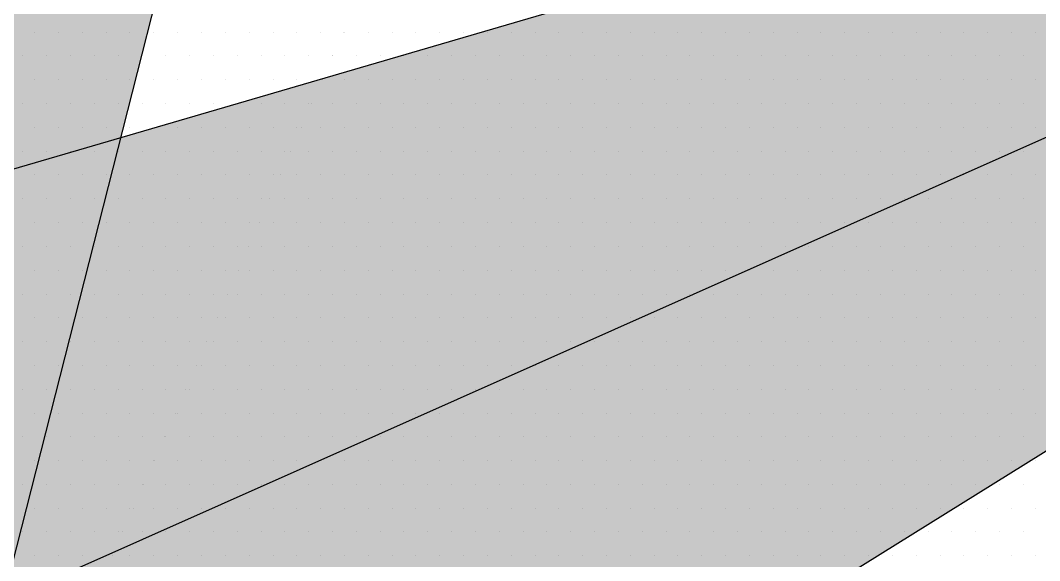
# Paper-space layout 'TOP_A1_00200_01-01-2017_MODELE' of a CAD drawing. Header units: metres. Extents: x 1274 to 2143, y 12 to 312.
# Drawn here: x 1536.26 to 1538.615, y 155.642 to 156.891 of the extents above; entities that cross this region are included whole.
import ezdxf

# ---------------------------------------------------------------- set-up
doc = ezdxf.new("R2010")
doc.units = ezdxf.units.M
doc.header["$LTSCALE"] = 2
doc.set_wipeout_variables(frame=1)
doc.linetypes.add('CACHEX2', pattern=[0.75, 0.5, -0.25])
for name, color, linetype in [('CARTOUCHE', 7, 'Continuous'), ('LOGO', 4, 'Continuous'), ('rosace', 7, 'Continuous')]:
    doc.layers.add(name, color=color, linetype=linetype)

# ---------------------------------------------------------------- blocks, each defined once
blk = doc.blocks.new('A$C715108E3')
at = {"layer": 'LOGO', "color": 131}
for p, q in [((-5.3874, -8.7445), (-5.3874, -8.7445)), ((-5.2959, -8.7445), (-5.2959, -8.7445)), ((-5.2041, -8.7445), (-5.2041, -8.7445)), ((-5.1121, -8.7445), (-5.1121, -8.7445)), ((-5.0208, -8.7445), (-5.0208, -8.7445)), ((-4.929, -8.7445), (-4.929, -8.7445)), ((-4.8369, -8.7445), (-4.8369, -8.7445)), ((-4.7453, -8.7445), (-4.7453, -8.7445)), ((-4.6537, -8.7445), (-4.6537, -8.7445)), ((-4.562, -8.7445), (-4.562, -8.7445)), ((-4.47, -8.7445), (-4.47, -8.7445)), ((-4.3787, -8.7445), (-4.3787, -8.7445)), ((-4.2867, -8.7445), (-4.2867, -8.7445)), ((-4.1992, -8.7443), (-4.1992, -8.7443)), ((-4.1947, -8.7443), (-4.1947, -8.7443)), ((-4.1036, -8.7443), (-4.1036, -8.7443)), ((-4.0116, -8.7443), (-4.0116, -8.7443)), ((-3.9196, -8.7443), (-3.9196, -8.7443)), ((-3.8283, -8.7443), (-3.8283, -8.7443)), ((-3.7363, -8.7443), (-3.7363, -8.7443)), ((-3.6444, -8.7443), (-3.6444, -8.7443)), ((-3.5526, -8.7443), (-3.5526, -8.7443)), ((-3.4611, -8.7443), (-3.4611, -8.7443)), ((-3.3693, -8.7443), (-3.3693, -8.7443)), ((-3.2775, -8.7443), (-3.2775, -8.7443)), ((-3.186, -8.7443), (-3.186, -8.7443)), ((-3.0942, -8.7443), (-3.0942, -8.7443)), ((-3.0024, -8.7443), (-3.0024, -8.7443)), ((-2.9109, -8.7443), (-2.9109, -8.7443)), ((-2.8191, -8.7443), (-2.8191, -8.7443)), ((-2.727, -8.7443), (-2.727, -8.7443)), ((-2.6358, -8.7443), (-2.6358, -8.7443)), ((-2.5439, -8.7443), (-2.5439, -8.7443)), ((-2.4519, -8.7443), (-2.4519, -8.7443)), ((-2.3599, -8.7443), (-2.3599, -8.7443)), ((-2.2686, -8.7443), (-2.2686, -8.7443)), ((-2.1766, -8.7443), (-2.1766, -8.7443)), ((-2.085, -8.7443), (-2.085, -8.7443)), ((-1.9933, -8.7443), (-1.9933, -8.7443)), ((-1.9015, -8.7443), (-1.9015, -8.7443)), ((-1.8097, -8.7443), (-1.8097, -8.7443)), ((-1.7182, -8.7443), (-1.7182, -8.7443)), ((-1.6264, -8.7443), (-1.6264, -8.7443)), ((-1.5345, -8.7443), (-1.5345, -8.7443)), ((-5.4335, -8.8356), (-5.4335, -8.8356)), ((-5.3417, -8.8356), (-5.3417, -8.8356)), ((-5.2498, -8.8356), (-5.2498, -8.8356)), ((-5.1584, -8.8356), (-5.1584, -8.8356)), ((-5.0665, -8.8356), (-5.0665, -8.8356)), ((-4.9745, -8.8356), (-4.9745, -8.8356)), ((-4.8829, -8.8356), (-4.8829, -8.8356)), ((-4.7912, -8.8356), (-4.7912, -8.8356)), ((-4.6992, -8.8356), (-4.6992, -8.8356)), ((-4.6076, -8.8356), (-4.6076, -8.8356)), ((-4.5159, -8.8356), (-4.5159, -8.8356)), ((-4.4243, -8.8356), (-4.4243, -8.8356)), ((-4.3322, -8.8356), (-4.3322, -8.8356)), ((-4.2412, -8.8356), (-4.2412, -8.8356)), ((-4.24, -8.8356), (-4.24, -8.8356)), ((-4.1491, -8.8356), (-4.1491, -8.8356)), ((-4.0571, -8.8356), (-4.0571, -8.8356)), ((-3.9659, -8.8356), (-3.9659, -8.8356)), ((-3.8738, -8.8356), (-3.8738, -8.8356)), ((-3.782, -8.8356), (-3.782, -8.8356)), ((-3.6905, -8.8356), (-3.6905, -8.8356)), ((-3.5987, -8.8356), (-3.5987, -8.8356)), ((-3.5069, -8.8356), (-3.5069, -8.8356)), ((-3.415, -8.8356), (-3.415, -8.8356)), ((-3.3236, -8.8356), (-3.3236, -8.8356)), ((-3.2318, -8.8356), (-3.2318, -8.8356)), ((-3.1399, -8.8356), (-3.1399, -8.8356)), ((-3.0485, -8.8356), (-3.0485, -8.8356)), ((-2.9566, -8.8356), (-2.9566, -8.8356)), ((-2.8648, -8.8356), (-2.8648, -8.8356)), ((-2.7733, -8.8356), (-2.7733, -8.8356)), ((-2.6815, -8.8356), (-2.6815, -8.8356)), ((-2.5895, -8.8356), (-2.5895, -8.8356)), ((-2.4975, -8.8356), (-2.4975, -8.8356)), ((-2.4062, -8.8356), (-2.4062, -8.8356)), ((-2.3142, -8.8356), (-2.3142, -8.8356)), ((-2.2223, -8.8356), (-2.2223, -8.8356)), ((-2.1309, -8.8356), (-2.1309, -8.8356)), ((-2.0391, -8.8356), (-2.0391, -8.8356)), ((-1.9472, -8.8356), (-1.9472, -8.8356)), ((-1.8558, -8.8356), (-1.8558, -8.8356)), ((-1.7639, -8.8356), (-1.7639, -8.8356)), ((-1.6721, -8.8356), (-1.6721, -8.8356)), ((-1.5806, -8.8356), (-1.5806, -8.8356)), ((-5.3874, -8.9282), (-5.3874, -8.9282)), ((-5.2959, -8.9282), (-5.2959, -8.9282)), ((-5.2041, -8.9282), (-5.2041, -8.9282)), ((-5.1121, -8.9282), (-5.1121, -8.9282)), ((-5.0208, -8.9282), (-5.0208, -8.9282)), ((-4.929, -8.9282), (-4.929, -8.9282)), ((-4.8369, -8.9282), (-4.8369, -8.9282)), ((-4.7453, -8.9282), (-4.7453, -8.9282)), ((-4.6537, -8.9282), (-4.6537, -8.9282)), ((-4.562, -8.9282), (-4.562, -8.9282)), ((-4.47, -8.9282), (-4.47, -8.9282)), ((-4.3787, -8.9282), (-4.3787, -8.9282)), ((-4.2867, -8.9282), (-4.2867, -8.9282)), ((-4.2801, -8.928), (-4.2801, -8.928)), ((-4.1947, -8.928), (-4.1947, -8.928)), ((-4.1036, -8.928), (-4.1036, -8.928)), ((-4.0116, -8.928), (-4.0116, -8.928)), ((-3.9196, -8.928), (-3.9196, -8.928)), ((-3.8283, -8.928), (-3.8283, -8.928)), ((-3.7363, -8.928), (-3.7363, -8.928)), ((-3.6444, -8.928), (-3.6444, -8.928)), ((-3.5526, -8.928), (-3.5526, -8.928)), ((-3.4611, -8.928), (-3.4611, -8.928)), ((-3.3693, -8.928), (-3.3693, -8.928)), ((-3.2775, -8.928), (-3.2775, -8.928)), ((-3.186, -8.928), (-3.186, -8.928)), ((-3.0942, -8.928), (-3.0942, -8.928)), ((-3.0024, -8.928), (-3.0024, -8.928)), ((-2.9109, -8.928), (-2.9109, -8.928)), ((-2.8191, -8.928), (-2.8191, -8.928)), ((-2.727, -8.928), (-2.727, -8.928)), ((-2.6358, -8.928), (-2.6358, -8.928)), ((-2.5439, -8.928), (-2.5439, -8.928)), ((-2.4519, -8.928), (-2.4519, -8.928)), ((-2.3599, -8.928), (-2.3599, -8.928)), ((-2.2686, -8.928), (-2.2686, -8.928)), ((-2.1766, -8.928), (-2.1766, -8.928)), ((-2.085, -8.928), (-2.085, -8.928)), ((-1.9933, -8.928), (-1.9933, -8.928)), ((-1.9015, -8.928), (-1.9015, -8.928)), ((-1.8097, -8.928), (-1.8097, -8.928)), ((-1.7182, -8.928), (-1.7182, -8.928)), ((-1.6264, -8.928), (-1.6264, -8.928)), ((-1.5345, -8.928), (-1.5345, -8.928)), ((-5.4335, -9.0196), (-5.4335, -9.0196)), ((-5.3417, -9.0196), (-5.3417, -9.0196)), ((-5.2498, -9.0196), (-5.2498, -9.0196)), ((-5.1584, -9.0196), (-5.1584, -9.0196)), ((-5.0665, -9.0196), (-5.0665, -9.0196)), ((-4.9745, -9.0196), (-4.9745, -9.0196)), ((-4.8829, -9.0196), (-4.8829, -9.0196)), ((-4.7912, -9.0196), (-4.7912, -9.0196)), ((-4.6992, -9.0196), (-4.6992, -9.0196)), ((-4.6076, -9.0196), (-4.6076, -9.0196)), ((-4.5159, -9.0196), (-4.5159, -9.0196)), ((-4.4243, -9.0196), (-4.4243, -9.0196)), ((-4.3322, -9.0196), (-4.3322, -9.0196)), ((-4.3202, -9.0196), (-4.3202, -9.0196)), ((-4.2412, -9.0196), (-4.2412, -9.0196)), ((-4.1491, -9.0196), (-4.1491, -9.0196)), ((-4.0571, -9.0196), (-4.0571, -9.0196)), ((-3.9659, -9.0196), (-3.9659, -9.0196)), ((-3.8738, -9.0196), (-3.8738, -9.0196)), ((-3.782, -9.0196), (-3.782, -9.0196)), ((-3.6905, -9.0196), (-3.6905, -9.0196)), ((-3.5987, -9.0196), (-3.5987, -9.0196)), ((-3.5069, -9.0196), (-3.5069, -9.0196)), ((-3.415, -9.0196), (-3.415, -9.0196)), ((-3.3236, -9.0196), (-3.3236, -9.0196)), ((-3.2318, -9.0196), (-3.2318, -9.0196)), ((-3.1399, -9.0196), (-3.1399, -9.0196)), ((-3.0485, -9.0196), (-3.0485, -9.0196)), ((-2.9566, -9.0196), (-2.9566, -9.0196)), ((-2.8648, -9.0196), (-2.8648, -9.0196)), ((-2.7733, -9.0196), (-2.7733, -9.0196)), ((-2.6815, -9.0196), (-2.6815, -9.0196)), ((-2.5895, -9.0196), (-2.5895, -9.0196)), ((-2.4975, -9.0196), (-2.4975, -9.0196)), ((-2.4062, -9.0196), (-2.4062, -9.0196)), ((-2.3142, -9.0196), (-2.3142, -9.0196)), ((-2.2223, -9.0196), (-2.2223, -9.0196)), ((-2.1309, -9.0196), (-2.1309, -9.0196)), ((-2.0391, -9.0196), (-2.0391, -9.0196)), ((-1.9472, -9.0196), (-1.9472, -9.0196)), ((-1.8558, -9.0196), (-1.8558, -9.0196)), ((-1.7639, -9.0196), (-1.7639, -9.0196)), ((-1.6721, -9.0196), (-1.6721, -9.0196)), ((-1.5806, -9.0196), (-1.5806, -9.0196)), ((-5.3874, -9.1109), (-5.3874, -9.1109)), ((-5.2959, -9.1109), (-5.2959, -9.1109)), ((-5.2041, -9.1109), (-5.2041, -9.1109)), ((-5.1121, -9.1109), (-5.1121, -9.1109)), ((-5.0208, -9.1109), (-5.0208, -9.1109)), ((-4.929, -9.1109), (-4.929, -9.1109)), ((-4.8369, -9.1109), (-4.8369, -9.1109)), ((-4.7453, -9.1109), (-4.7453, -9.1109)), ((-4.6537, -9.1109), (-4.6537, -9.1109)), ((-4.562, -9.1109), (-4.562, -9.1109)), ((-4.47, -9.1109), (-4.47, -9.1109)), ((-4.3787, -9.1109), (-4.3787, -9.1109)), ((-4.3611, -9.1109), (-4.3611, -9.1109)), ((-4.2867, -9.1109), (-4.2867, -9.1109)), ((-4.1947, -9.1109), (-4.1947, -9.1109)), ((-4.1036, -9.1109), (-4.1036, -9.1109)), ((-4.0116, -9.1109), (-4.0116, -9.1109)), ((-3.9196, -9.1109), (-3.9196, -9.1109)), ((-3.8283, -9.1109), (-3.8283, -9.1109)), ((-3.7363, -9.1109), (-3.7363, -9.1109)), ((-3.6444, -9.1109), (-3.6444, -9.1109)), ((-3.5526, -9.1109), (-3.5526, -9.1109)), ((-3.4611, -9.1109), (-3.4611, -9.1109)), ((-3.3693, -9.1109), (-3.3693, -9.1109)), ((-3.2775, -9.1109), (-3.2775, -9.1109)), ((-3.186, -9.1109), (-3.186, -9.1109)), ((-3.0942, -9.1109), (-3.0942, -9.1109)), ((-3.0024, -9.1109), (-3.0024, -9.1109)), ((-2.9109, -9.1109), (-2.9109, -9.1109)), ((-2.8191, -9.1109), (-2.8191, -9.1109)), ((-2.727, -9.1109), (-2.727, -9.1109)), ((-2.6358, -9.1109), (-2.6358, -9.1109)), ((-2.5439, -9.1109), (-2.5439, -9.1109)), ((-2.4519, -9.1109), (-2.4519, -9.1109)), ((-2.3599, -9.1109), (-2.3599, -9.1109)), ((-2.2686, -9.1109), (-2.2686, -9.1109)), ((-2.1766, -9.1109), (-2.1766, -9.1109)), ((-2.085, -9.1109), (-2.085, -9.1109)), ((-1.9933, -9.1109), (-1.9933, -9.1109)), ((-1.9015, -9.1109), (-1.9015, -9.1109)), ((-1.8097, -9.1109), (-1.8097, -9.1109)), ((-1.7182, -9.1109), (-1.7182, -9.1109)), ((-1.6264, -9.1109), (-1.6264, -9.1109)), ((-1.5345, -9.1109), (-1.5345, -9.1109)), ((-5.4335, -9.2033), (-5.4335, -9.2033)), ((-5.3417, -9.2033), (-5.3417, -9.2033)), ((-5.2498, -9.2033), (-5.2498, -9.2033)), ((-5.1584, -9.2033), (-5.1584, -9.2033)), ((-5.0665, -9.2033), (-5.0665, -9.2033)), ((-4.9745, -9.2033), (-4.9745, -9.2033)), ((-4.8829, -9.2033), (-4.8829, -9.2033)), ((-4.7912, -9.2033), (-4.7912, -9.2033)), ((-4.6992, -9.2033), (-4.6992, -9.2033)), ((-4.6076, -9.2033), (-4.6076, -9.2033)), ((-4.5159, -9.2033), (-4.5159, -9.2033)), ((-4.4243, -9.2033), (-4.4243, -9.2033)), ((-4.4016, -9.2033), (-4.4016, -9.2033)), ((-4.3324, -9.2033), (-4.3324, -9.2033)), ((-4.2412, -9.2033), (-4.2412, -9.2033)), ((-4.1491, -9.2033), (-4.1491, -9.2033)), ((-4.0571, -9.2033), (-4.0571, -9.2033)), ((-3.9659, -9.2033), (-3.9659, -9.2033)), ((-3.8738, -9.2033), (-3.8738, -9.2033)), ((-3.782, -9.2033), (-3.782, -9.2033)), ((-3.6905, -9.2033), (-3.6905, -9.2033)), ((-3.5987, -9.2033), (-3.5987, -9.2033)), ((-3.5069, -9.2033), (-3.5069, -9.2033)), ((-3.415, -9.2033), (-3.415, -9.2033)), ((-3.3236, -9.2033), (-3.3236, -9.2033)), ((-3.2318, -9.2033), (-3.2318, -9.2033)), ((-3.1399, -9.2033), (-3.1399, -9.2033)), ((-3.0485, -9.2033), (-3.0485, -9.2033)), ((-2.9566, -9.2033), (-2.9566, -9.2033)), ((-2.8648, -9.2033), (-2.8648, -9.2033)), ((-2.7733, -9.2033), (-2.7733, -9.2033)), ((-2.6815, -9.2033), (-2.6815, -9.2033)), ((-2.5895, -9.2033), (-2.5895, -9.2033)), ((-2.4975, -9.2033), (-2.4975, -9.2033)), ((-2.4062, -9.2033), (-2.4062, -9.2033)), ((-2.3142, -9.2033), (-2.3142, -9.2033)), ((-2.2223, -9.2033), (-2.2223, -9.2033)), ((-2.1309, -9.2033), (-2.1309, -9.2033)), ((-2.0391, -9.2033), (-2.0391, -9.2033)), ((-1.9472, -9.2033), (-1.9472, -9.2033)), ((-1.8558, -9.2033), (-1.8558, -9.2033)), ((-1.7639, -9.2033), (-1.7639, -9.2033)), ((-1.6721, -9.2033), (-1.6721, -9.2033)), ((-1.5806, -9.2033), (-1.5806, -9.2033)), ((-5.3874, -9.2946), (-5.3874, -9.2946)), ((-5.2959, -9.2946), (-5.2959, -9.2946)), ((-5.2041, -9.2946), (-5.2041, -9.2946)), ((-5.1121, -9.2946), (-5.1121, -9.2946)), ((-5.0208, -9.2946), (-5.0208, -9.2946)), ((-4.929, -9.2946), (-4.929, -9.2946)), ((-4.8369, -9.2946), (-4.8369, -9.2946)), ((-4.7453, -9.2946), (-4.7453, -9.2946)), ((-4.6537, -9.2946), (-4.6537, -9.2946)), ((-4.562, -9.2946), (-4.562, -9.2946)), ((-4.47, -9.2946), (-4.47, -9.2946)), ((-4.4417, -9.2946), (-4.4417, -9.2946)), ((-4.3783, -9.2946), (-4.3783, -9.2946)), ((-4.2867, -9.2946), (-4.2867, -9.2946)), ((-4.1947, -9.2946), (-4.1947, -9.2946)), ((-4.1036, -9.2946), (-4.1036, -9.2946)), ((-4.0116, -9.2946), (-4.0116, -9.2946)), ((-3.9196, -9.2946), (-3.9196, -9.2946)), ((-3.8283, -9.2946), (-3.8283, -9.2946)), ((-3.7363, -9.2946), (-3.7363, -9.2946)), ((-3.6444, -9.2946), (-3.6444, -9.2946)), ((-3.5526, -9.2946), (-3.5526, -9.2946)), ((-3.4611, -9.2946), (-3.4611, -9.2946)), ((-3.3693, -9.2946), (-3.3693, -9.2946)), ((-3.2775, -9.2946), (-3.2775, -9.2946)), ((-3.186, -9.2946), (-3.186, -9.2946)), ((-3.0942, -9.2946), (-3.0942, -9.2946)), ((-3.0024, -9.2946), (-3.0024, -9.2946)), ((-2.9109, -9.2946), (-2.9109, -9.2946)), ((-2.8191, -9.2946), (-2.8191, -9.2946)), ((-2.727, -9.2946), (-2.727, -9.2946)), ((-2.6358, -9.2946), (-2.6358, -9.2946)), ((-2.5439, -9.2946), (-2.5439, -9.2946)), ((-2.4519, -9.2946), (-2.4519, -9.2946)), ((-2.3599, -9.2946), (-2.3599, -9.2946)), ((-2.2686, -9.2946), (-2.2686, -9.2946)), ((-2.1766, -9.2946), (-2.1766, -9.2946)), ((-2.085, -9.2946), (-2.085, -9.2946)), ((-1.9933, -9.2946), (-1.9933, -9.2946)), ((-1.9015, -9.2946), (-1.9015, -9.2946)), ((-1.8097, -9.2946), (-1.8097, -9.2946)), ((-1.7182, -9.2946), (-1.7182, -9.2946)), ((-1.6264, -9.2946), (-1.6264, -9.2946)), ((-1.5345, -9.2946), (-1.5345, -9.2946)), ((-5.4335, -9.387), (-5.4335, -9.387)), ((-5.3417, -9.387), (-5.3417, -9.387)), ((-5.2498, -9.387), (-5.2498, -9.387)), ((-5.1584, -9.387), (-5.1584, -9.387)), ((-5.0665, -9.387), (-5.0665, -9.387)), ((-4.9745, -9.387), (-4.9745, -9.387)), ((-4.8829, -9.387), (-4.8829, -9.387)), ((-4.7912, -9.387), (-4.7912, -9.387)), ((-4.6992, -9.387), (-4.6992, -9.387)), ((-4.6076, -9.387), (-4.6076, -9.387)), ((-4.5159, -9.387), (-4.5159, -9.387)), ((-4.4825, -9.387), (-4.4825, -9.387)), ((-4.4245, -9.387), (-4.4245, -9.387)), ((-4.3324, -9.387), (-4.3324, -9.387)), ((-4.2412, -9.387), (-4.2412, -9.387)), ((-4.1491, -9.387), (-4.1491, -9.387)), ((-4.0571, -9.387), (-4.0571, -9.387)), ((-3.9659, -9.387), (-3.9659, -9.387)), ((-3.8738, -9.387), (-3.8738, -9.387)), ((-3.782, -9.387), (-3.782, -9.387)), ((-3.6905, -9.387), (-3.6905, -9.387)), ((-3.5987, -9.387), (-3.5987, -9.387)), ((-3.5069, -9.387), (-3.5069, -9.387)), ((-3.415, -9.387), (-3.415, -9.387)), ((-3.3236, -9.387), (-3.3236, -9.387)), ((-3.2318, -9.387), (-3.2318, -9.387)), ((-3.1399, -9.387), (-3.1399, -9.387)), ((-3.0485, -9.387), (-3.0485, -9.387)), ((-2.9566, -9.387), (-2.9566, -9.387)), ((-2.8648, -9.387), (-2.8648, -9.387)), ((-2.7733, -9.387), (-2.7733, -9.387)), ((-2.6815, -9.387), (-2.6815, -9.387)), ((-2.5895, -9.387), (-2.5895, -9.387)), ((-2.4975, -9.387), (-2.4975, -9.387)), ((-2.4062, -9.387), (-2.4062, -9.387)), ((-2.3142, -9.387), (-2.3142, -9.387)), ((-2.2223, -9.387), (-2.2223, -9.387)), ((-2.1309, -9.387), (-2.1309, -9.387)), ((-2.0391, -9.387), (-2.0391, -9.387)), ((-1.9472, -9.387), (-1.9472, -9.387)), ((-1.8558, -9.387), (-1.8558, -9.387)), ((-1.7639, -9.387), (-1.7639, -9.387)), ((-1.6721, -9.387), (-1.6721, -9.387)), ((-1.5806, -9.387), (-1.5806, -9.387)), ((-5.3874, -9.4786), (-5.3874, -9.4786)), ((-5.2959, -9.4786), (-5.2959, -9.4786)), ((-5.2041, -9.4786), (-5.2041, -9.4786)), ((-5.1121, -9.4786), (-5.1121, -9.4786)), ((-5.0208, -9.4786), (-5.0208, -9.4786)), ((-4.929, -9.4786), (-4.929, -9.4786)), ((-4.8369, -9.4786), (-4.8369, -9.4786)), ((-4.7453, -9.4786), (-4.7453, -9.4786)), ((-4.6537, -9.4786), (-4.6537, -9.4786)), ((-4.562, -9.4786), (-4.562, -9.4786)), ((-4.5227, -9.4786), (-4.5227, -9.4786)), ((-4.47, -9.4786), (-4.47, -9.4786)), ((-4.3783, -9.4786), (-4.3783, -9.4786)), ((-4.2867, -9.4786), (-4.2867, -9.4786)), ((-4.1947, -9.4786), (-4.1947, -9.4786)), ((-4.1036, -9.4786), (-4.1036, -9.4786)), ((-4.0116, -9.4786), (-4.0116, -9.4786)), ((-3.9196, -9.4786), (-3.9196, -9.4786)), ((-3.8283, -9.4786), (-3.8283, -9.4786)), ((-3.7363, -9.4786), (-3.7363, -9.4786)), ((-3.6444, -9.4786), (-3.6444, -9.4786)), ((-3.5526, -9.4786), (-3.5526, -9.4786)), ((-3.4611, -9.4786), (-3.4611, -9.4786)), ((-3.3693, -9.4786), (-3.3693, -9.4786)), ((-3.2775, -9.4786), (-3.2775, -9.4786)), ((-3.186, -9.4786), (-3.186, -9.4786)), ((-3.0942, -9.4786), (-3.0942, -9.4786)), ((-3.0024, -9.4786), (-3.0024, -9.4786)), ((-2.9109, -9.4786), (-2.9109, -9.4786)), ((-2.8191, -9.4786), (-2.8191, -9.4786)), ((-2.727, -9.4786), (-2.727, -9.4786)), ((-2.6358, -9.4786), (-2.6358, -9.4786)), ((-2.5439, -9.4786), (-2.5439, -9.4786)), ((-2.4519, -9.4786), (-2.4519, -9.4786)), ((-2.3599, -9.4786), (-2.3599, -9.4786)), ((-2.2686, -9.4786), (-2.2686, -9.4786)), ((-2.1766, -9.4786), (-2.1766, -9.4786)), ((-2.085, -9.4786), (-2.085, -9.4786)), ((-1.9933, -9.4786), (-1.9933, -9.4786)), ((-1.9015, -9.4786), (-1.9015, -9.4786)), ((-1.8097, -9.4786), (-1.8097, -9.4786)), ((-1.7182, -9.4786), (-1.7182, -9.4786)), ((-1.6264, -9.4786), (-1.6264, -9.4786)), ((-1.5345, -9.4786), (-1.5345, -9.4786)), ((-5.4335, -9.5697), (-5.4335, -9.5697)), ((-5.3417, -9.5697), (-5.3417, -9.5697)), ((-5.2498, -9.5697), (-5.2498, -9.5697)), ((-5.1584, -9.5697), (-5.1584, -9.5697)), ((-5.0665, -9.5697), (-5.0665, -9.5697)), ((-4.9745, -9.5697), (-4.9745, -9.5697)), ((-4.8829, -9.5697), (-4.8829, -9.5697)), ((-4.7912, -9.5697), (-4.7912, -9.5697)), ((-4.6992, -9.5697), (-4.6992, -9.5697)), ((-4.6076, -9.5697), (-4.6076, -9.5697)), ((-4.5629, -9.5699), (-4.5629, -9.5699)), ((-4.5161, -9.5699), (-4.5161, -9.5699)), ((-4.4245, -9.5699), (-4.4245, -9.5699)), ((-4.3324, -9.5699), (-4.3324, -9.5699)), ((-4.2412, -9.5699), (-4.2412, -9.5699)), ((-4.1491, -9.5699), (-4.1491, -9.5699)), ((-4.0571, -9.5699), (-4.0571, -9.5699)), ((-3.9659, -9.5699), (-3.9659, -9.5699)), ((-3.8738, -9.5699), (-3.8738, -9.5699)), ((-3.782, -9.5699), (-3.782, -9.5699)), ((-3.6905, -9.5699), (-3.6905, -9.5699)), ((-3.5987, -9.5699), (-3.5987, -9.5699)), ((-3.5069, -9.5699), (-3.5069, -9.5699)), ((-3.415, -9.5699), (-3.415, -9.5699)), ((-3.3236, -9.5699), (-3.3236, -9.5699)), ((-3.2318, -9.5699), (-3.2318, -9.5699)), ((-3.1399, -9.5699), (-3.1399, -9.5699)), ((-3.0485, -9.5699), (-3.0485, -9.5699)), ((-2.9566, -9.5699), (-2.9566, -9.5699)), ((-2.8648, -9.5699), (-2.8648, -9.5699)), ((-2.7733, -9.5699), (-2.7733, -9.5699)), ((-2.6815, -9.5699), (-2.6815, -9.5699)), ((-2.5895, -9.5699), (-2.5895, -9.5699)), ((-2.4975, -9.5699), (-2.4975, -9.5699)), ((-2.4062, -9.5699), (-2.4062, -9.5699)), ((-2.3142, -9.5699), (-2.3142, -9.5699)), ((-2.2223, -9.5699), (-2.2223, -9.5699)), ((-2.1309, -9.5699), (-2.1309, -9.5699)), ((-2.0391, -9.5699), (-2.0391, -9.5699)), ((-1.9472, -9.5699), (-1.9472, -9.5699)), ((-1.8558, -9.5699), (-1.8558, -9.5699)), ((-1.7639, -9.5699), (-1.7639, -9.5699)), ((-1.6721, -9.5699), (-1.6721, -9.5699)), ((-1.5806, -9.5699), (-1.5806, -9.5699)), ((-5.3874, -9.6623), (-5.3874, -9.6623)), ((-5.2959, -9.6623), (-5.2959, -9.6623)), ((-5.2041, -9.6623), (-5.2041, -9.6623)), ((-5.1121, -9.6623), (-5.1121, -9.6623)), ((-5.0208, -9.6623), (-5.0208, -9.6623)), ((-4.929, -9.6623), (-4.929, -9.6623)), ((-4.8369, -9.6623), (-4.8369, -9.6623)), ((-4.7453, -9.6623), (-4.7453, -9.6623)), ((-4.6537, -9.6623), (-4.6537, -9.6623)), ((-4.6038, -9.6623), (-4.6038, -9.6623)), ((-4.562, -9.6623), (-4.562, -9.6623)), ((-4.47, -9.6623), (-4.47, -9.6623)), ((-4.3783, -9.6623), (-4.3783, -9.6623)), ((-4.2867, -9.6623), (-4.2867, -9.6623)), ((-4.1947, -9.6623), (-4.1947, -9.6623)), ((-4.1036, -9.6623), (-4.1036, -9.6623)), ((-4.0116, -9.6623), (-4.0116, -9.6623)), ((-3.9196, -9.6623), (-3.9196, -9.6623)), ((-3.8283, -9.6623), (-3.8283, -9.6623)), ((-3.7363, -9.6623), (-3.7363, -9.6623)), ((-3.6444, -9.6623), (-3.6444, -9.6623)), ((-3.5526, -9.6623), (-3.5526, -9.6623)), ((-3.4611, -9.6623), (-3.4611, -9.6623)), ((-3.3693, -9.6623), (-3.3693, -9.6623)), ((-3.2775, -9.6623), (-3.2775, -9.6623)), ((-3.186, -9.6623), (-3.186, -9.6623)), ((-3.0942, -9.6623), (-3.0942, -9.6623)), ((-3.0024, -9.6623), (-3.0024, -9.6623)), ((-2.9109, -9.6623), (-2.9109, -9.6623)), ((-2.8191, -9.6623), (-2.8191, -9.6623)), ((-2.727, -9.6623), (-2.727, -9.6623)), ((-2.6358, -9.6623), (-2.6358, -9.6623)), ((-2.5439, -9.6623), (-2.5439, -9.6623)), ((-2.4519, -9.6623), (-2.4519, -9.6623)), ((-2.3599, -9.6623), (-2.3599, -9.6623)), ((-2.2686, -9.6623), (-2.2686, -9.6623)), ((-2.1766, -9.6623), (-2.1766, -9.6623)), ((-2.085, -9.6623), (-2.085, -9.6623)), ((-1.9933, -9.6623), (-1.9933, -9.6623)), ((-1.9015, -9.6623), (-1.9015, -9.6623)), ((-1.8097, -9.6623), (-1.8097, -9.6623)), ((-1.7182, -9.6623), (-1.7182, -9.6623)), ((-1.6264, -9.6623), (-1.6264, -9.6623)), ((-1.5345, -9.6623), (-1.5345, -9.6623)), ((-5.4335, -9.7535), (-5.4335, -9.7535)), ((-5.3417, -9.7535), (-5.3417, -9.7535)), ((-5.2498, -9.7535), (-5.2498, -9.7535)), ((-5.1584, -9.7535), (-5.1584, -9.7535)), ((-5.0665, -9.7535), (-5.0665, -9.7535)), ((-4.9745, -9.7535), (-4.9745, -9.7535)), ((-4.8829, -9.7535), (-4.8829, -9.7535)), ((-4.7912, -9.7535), (-4.7912, -9.7535)), ((-4.6992, -9.7535), (-4.6992, -9.7535)), ((-4.6441, -9.7535), (-4.6441, -9.7535)), ((-4.6077, -9.7535), (-4.6077, -9.7535)), ((-4.5161, -9.7535), (-4.5161, -9.7535)), ((-4.4245, -9.7535), (-4.4245, -9.7535)), ((-4.3324, -9.7535), (-4.3324, -9.7535)), ((-4.2412, -9.7535), (-4.2412, -9.7535)), ((-4.1491, -9.7535), (-4.1491, -9.7535)), ((-4.0571, -9.7535), (-4.0571, -9.7535)), ((-3.9659, -9.7535), (-3.9659, -9.7535)), ((-3.8738, -9.7535), (-3.8738, -9.7535)), ((-3.782, -9.7535), (-3.782, -9.7535)), ((-3.6905, -9.7535), (-3.6905, -9.7535)), ((-3.5987, -9.7535), (-3.5987, -9.7535)), ((-3.5069, -9.7535), (-3.5069, -9.7535)), ((-3.415, -9.7535), (-3.415, -9.7535)), ((-3.3236, -9.7535), (-3.3236, -9.7535)), ((-3.2318, -9.7535), (-3.2318, -9.7535)), ((-3.1399, -9.7535), (-3.1399, -9.7535)), ((-3.0485, -9.7535), (-3.0485, -9.7535)), ((-2.9566, -9.7535), (-2.9566, -9.7535)), ((-2.8648, -9.7535), (-2.8648, -9.7535)), ((-2.7733, -9.7535), (-2.7733, -9.7535)), ((-2.6815, -9.7535), (-2.6815, -9.7535)), ((-2.5895, -9.7535), (-2.5895, -9.7535)), ((-2.4975, -9.7535), (-2.4975, -9.7535)), ((-2.4062, -9.7535), (-2.4062, -9.7535)), ((-2.3142, -9.7535), (-2.3142, -9.7535)), ((-2.2223, -9.7535), (-2.2223, -9.7535)), ((-2.1309, -9.7535), (-2.1309, -9.7535)), ((-2.0391, -9.7535), (-2.0391, -9.7535)), ((-1.9472, -9.7535), (-1.9472, -9.7535)), ((-1.8558, -9.7535), (-1.8558, -9.7535)), ((-1.7639, -9.7535), (-1.7639, -9.7535)), ((-1.6721, -9.7535), (-1.6721, -9.7535)), ((-1.5806, -9.7535), (-1.5806, -9.7535)), ((-5.3874, -9.8452), (-5.3874, -9.8452)), ((-5.2959, -9.8452), (-5.2959, -9.8452)), ((-5.2041, -9.8452), (-5.2041, -9.8452)), ((-5.1121, -9.8452), (-5.1121, -9.8452)), ((-5.0208, -9.8452), (-5.0208, -9.8452)), ((-4.929, -9.8452), (-4.929, -9.8452)), ((-4.8369, -9.8452), (-4.8369, -9.8452)), ((-4.7453, -9.8452), (-4.7453, -9.8452)), ((-4.6842, -9.8452), (-4.6842, -9.8452)), ((-4.6537, -9.8452), (-4.6537, -9.8452)), ((-4.562, -9.8452), (-4.562, -9.8452)), ((-4.47, -9.8452), (-4.47, -9.8452)), ((-4.3783, -9.8452), (-4.3783, -9.8452)), ((-4.2867, -9.8452), (-4.2867, -9.8452)), ((-4.1947, -9.8452), (-4.1947, -9.8452)), ((-4.1036, -9.8452), (-4.1036, -9.8452)), ((-4.0116, -9.8452), (-4.0116, -9.8452)), ((-3.9196, -9.8452), (-3.9196, -9.8452)), ((-3.8283, -9.8452), (-3.8283, -9.8452)), ((-3.7363, -9.8452), (-3.7363, -9.8452)), ((-3.6444, -9.8452), (-3.6444, -9.8452)), ((-3.5526, -9.8452), (-3.5526, -9.8452)), ((-3.4611, -9.8452), (-3.4611, -9.8452)), ((-3.3693, -9.8452), (-3.3693, -9.8452)), ((-3.2775, -9.8452), (-3.2775, -9.8452)), ((-3.186, -9.8452), (-3.186, -9.8452)), ((-3.0942, -9.8452), (-3.0942, -9.8452)), ((-3.0024, -9.8452), (-3.0024, -9.8452)), ((-2.9109, -9.8452), (-2.9109, -9.8452)), ((-2.8191, -9.8452), (-2.8191, -9.8452)), ((-2.727, -9.8452), (-2.727, -9.8452)), ((-2.6358, -9.8452), (-2.6358, -9.8452)), ((-2.5439, -9.8452), (-2.5439, -9.8452)), ((-2.4519, -9.8452), (-2.4519, -9.8452)), ((-2.3599, -9.8452), (-2.3599, -9.8452)), ((-2.2686, -9.8452), (-2.2686, -9.8452)), ((-2.1766, -9.8452), (-2.1766, -9.8452)), ((-2.085, -9.8452), (-2.085, -9.8452)), ((-1.9933, -9.8452), (-1.9933, -9.8452)), ((-1.9015, -9.8452), (-1.9015, -9.8452)), ((-1.8097, -9.8452), (-1.8097, -9.8452)), ((-1.7182, -9.8452), (-1.7182, -9.8452)), ((-1.6264, -9.8452), (-1.6264, -9.8452)), ((-1.5345, -9.8452), (-1.5345, -9.8452)), ((-5.4335, -9.9374), (-5.4335, -9.9374)), ((-5.3417, -9.9374), (-5.3417, -9.9374)), ((-5.2498, -9.9374), (-5.2498, -9.9374)), ((-5.1584, -9.9374), (-5.1584, -9.9374)), ((-5.0665, -9.9374), (-5.0665, -9.9374)), ((-4.9745, -9.9374), (-4.9745, -9.9374)), ((-4.8829, -9.9374), (-4.8829, -9.9374)), ((-4.7912, -9.9374), (-4.7912, -9.9374)), ((-4.7251, -9.9374), (-4.7251, -9.9374)), ((-4.6994, -9.9374), (-4.6994, -9.9374)), ((-4.6077, -9.9374), (-4.6077, -9.9374)), ((-4.5161, -9.9374), (-4.5161, -9.9374)), ((-4.4245, -9.9374), (-4.4245, -9.9374)), ((-4.3324, -9.9374), (-4.3324, -9.9374)), ((-4.2412, -9.9374), (-4.2412, -9.9374)), ((-4.1491, -9.9374), (-4.1491, -9.9374)), ((-4.0571, -9.9374), (-4.0571, -9.9374)), ((-3.9659, -9.9374), (-3.9659, -9.9374)), ((-3.8738, -9.9374), (-3.8738, -9.9374)), ((-3.782, -9.9374), (-3.782, -9.9374)), ((-3.6905, -9.9374), (-3.6905, -9.9374)), ((-3.5987, -9.9374), (-3.5987, -9.9374)), ((-3.5069, -9.9374), (-3.5069, -9.9374)), ((-3.415, -9.9374), (-3.415, -9.9374)), ((-3.3236, -9.9374), (-3.3236, -9.9374)), ((-3.2318, -9.9374), (-3.2318, -9.9374)), ((-3.1399, -9.9374), (-3.1399, -9.9374)), ((-3.0485, -9.9374), (-3.0485, -9.9374)), ((-2.9566, -9.9374), (-2.9566, -9.9374)), ((-2.8648, -9.9374), (-2.8648, -9.9374)), ((-2.7733, -9.9374), (-2.7733, -9.9374)), ((-2.6815, -9.9374), (-2.6815, -9.9374)), ((-2.5895, -9.9374), (-2.5895, -9.9374)), ((-2.4975, -9.9374), (-2.4975, -9.9374)), ((-2.4062, -9.9374), (-2.4062, -9.9374)), ((-2.3142, -9.9374), (-2.3142, -9.9374)), ((-2.2223, -9.9374), (-2.2223, -9.9374)), ((-2.1309, -9.9374), (-2.1309, -9.9374)), ((-2.0391, -9.9374), (-2.0391, -9.9374)), ((-1.9472, -9.9374), (-1.9472, -9.9374)), ((-1.8558, -9.9374), (-1.8558, -9.9374)), ((-1.7639, -9.9374), (-1.7639, -9.9374)), ((-1.6721, -9.9374), (-1.6721, -9.9374)), ((-1.5806, -9.9374), (-1.5806, -9.9374)), ((-5.3874, -10.0289), (-5.3874, -10.0289)), ((-5.2959, -10.0289), (-5.2959, -10.0289)), ((-5.2041, -10.0289), (-5.2041, -10.0289)), ((-5.1121, -10.0289), (-5.1121, -10.0289)), ((-5.0208, -10.0289), (-5.0208, -10.0289)), ((-4.929, -10.0289), (-4.929, -10.0289)), ((-4.8369, -10.0289), (-4.8369, -10.0289)), ((-4.7652, -10.0289), (-4.7652, -10.0289)), ((-4.7449, -10.0289), (-4.7449, -10.0289)), ((-4.6537, -10.0289), (-4.6537, -10.0289)), ((-4.562, -10.0289), (-4.562, -10.0289)), ((-4.47, -10.0289), (-4.47, -10.0289)), ((-4.3783, -10.0289), (-4.3783, -10.0289)), ((-4.2867, -10.0289), (-4.2867, -10.0289)), ((-4.1947, -10.0289), (-4.1947, -10.0289)), ((-4.1036, -10.0289), (-4.1036, -10.0289)), ((-4.0116, -10.0289), (-4.0116, -10.0289)), ((-3.9196, -10.0289), (-3.9196, -10.0289)), ((-3.8283, -10.0289), (-3.8283, -10.0289)), ((-3.7363, -10.0289), (-3.7363, -10.0289)), ((-3.6444, -10.0289), (-3.6444, -10.0289)), ((-3.5526, -10.0289), (-3.5526, -10.0289)), ((-3.4611, -10.0289), (-3.4611, -10.0289)), ((-3.3693, -10.0289), (-3.3693, -10.0289)), ((-3.2775, -10.0289), (-3.2775, -10.0289)), ((-3.186, -10.0289), (-3.186, -10.0289)), ((-3.0942, -10.0289), (-3.0942, -10.0289)), ((-3.0024, -10.0289), (-3.0024, -10.0289)), ((-2.9109, -10.0289), (-2.9109, -10.0289)), ((-2.8191, -10.0289), (-2.8191, -10.0289)), ((-2.727, -10.0289), (-2.727, -10.0289)), ((-2.6358, -10.0289), (-2.6358, -10.0289)), ((-2.5439, -10.0289), (-2.5439, -10.0289)), ((-2.4519, -10.0289), (-2.4519, -10.0289)), ((-2.3599, -10.0289), (-2.3599, -10.0289)), ((-2.2686, -10.0289), (-2.2686, -10.0289)), ((-2.1766, -10.0289), (-2.1766, -10.0289)), ((-2.085, -10.0289), (-2.085, -10.0289)), ((-1.9933, -10.0289), (-1.9933, -10.0289)), ((-1.9015, -10.0289), (-1.9015, -10.0289)), ((-1.8097, -10.0289), (-1.8097, -10.0289)), ((-1.7182, -10.0289), (-1.7182, -10.0289)), ((-1.6264, -10.0289), (-1.6264, -10.0289)), ((-1.5345, -10.0289), (-1.5345, -10.0289)), ((-5.4335, -10.1203), (-5.4335, -10.1203)), ((-5.3417, -10.1203), (-5.3417, -10.1203)), ((-5.2498, -10.1203), (-5.2498, -10.1203)), ((-5.1584, -10.1203), (-5.1584, -10.1203)), ((-5.0665, -10.1203), (-5.0665, -10.1203)), ((-4.9745, -10.1203), (-4.9745, -10.1203)), ((-4.8829, -10.1203), (-4.8829, -10.1203)), ((-4.8055, -10.1203), (-4.8055, -10.1203)), ((-4.7914, -10.1203), (-4.7914, -10.1203)), ((-4.6994, -10.1203), (-4.6994, -10.1203)), ((-4.6077, -10.1203), (-4.6077, -10.1203)), ((-4.5161, -10.1203), (-4.5161, -10.1203)), ((-4.4245, -10.1203), (-4.4245, -10.1203)), ((-4.3324, -10.1203), (-4.3324, -10.1203)), ((-4.2412, -10.1203), (-4.2412, -10.1203)), ((-4.1491, -10.1203), (-4.1491, -10.1203)), ((-4.0571, -10.1203), (-4.0571, -10.1203)), ((-3.9659, -10.1203), (-3.9659, -10.1203)), ((-3.8738, -10.1203), (-3.8738, -10.1203)), ((-3.782, -10.1203), (-3.782, -10.1203)), ((-3.6905, -10.1203), (-3.6905, -10.1203)), ((-3.5987, -10.1203), (-3.5987, -10.1203)), ((-3.5069, -10.1203), (-3.5069, -10.1203)), ((-3.415, -10.1203), (-3.415, -10.1203)), ((-3.3236, -10.1203), (-3.3236, -10.1203)), ((-3.2318, -10.1203), (-3.2318, -10.1203)), ((-3.1399, -10.1203), (-3.1399, -10.1203)), ((-3.0485, -10.1203), (-3.0485, -10.1203)), ((-2.9566, -10.1203), (-2.9566, -10.1203)), ((-2.8648, -10.1203), (-2.8648, -10.1203)), ((-2.7733, -10.1203), (-2.7733, -10.1203)), ((-2.6815, -10.1203), (-2.6815, -10.1203)), ((-2.5895, -10.1203), (-2.5895, -10.1203)), ((-2.4975, -10.1203), (-2.4975, -10.1203)), ((-2.4062, -10.1203), (-2.4062, -10.1203)), ((-2.3142, -10.1203), (-2.3142, -10.1203)), ((-2.2223, -10.1203), (-2.2223, -10.1203)), ((-2.1309, -10.1203), (-2.1309, -10.1203)), ((-2.0391, -10.1203), (-2.0391, -10.1203)), ((-1.9472, -10.1203), (-1.9472, -10.1203)), ((-1.8558, -10.1203), (-1.8558, -10.1203)), ((-1.7639, -10.1203), (-1.7639, -10.1203)), ((-1.6721, -10.1203), (-1.6721, -10.1203)), ((-1.5806, -10.1203), (-1.5806, -10.1203)), ((-5.3874, -10.2125), (-5.3874, -10.2125)), ((-5.2959, -10.2125), (-5.2959, -10.2125)), ((-5.2041, -10.2125), (-5.2041, -10.2125)), ((-5.1121, -10.2125), (-5.1121, -10.2125)), ((-5.0208, -10.2125), (-5.0208, -10.2125)), ((-4.929, -10.2125), (-4.929, -10.2125)), ((-4.8461, -10.2125), (-4.8461, -10.2125)), ((-4.8369, -10.2125), (-4.8369, -10.2125)), ((-4.7449, -10.2125), (-4.7449, -10.2125)), ((-4.6537, -10.2125), (-4.6537, -10.2125)), ((-4.562, -10.2125), (-4.562, -10.2125)), ((-4.47, -10.2125), (-4.47, -10.2125)), ((-4.3783, -10.2125), (-4.3783, -10.2125)), ((-4.2867, -10.2125), (-4.2867, -10.2125)), ((-4.1947, -10.2125), (-4.1947, -10.2125)), ((-4.1036, -10.2125), (-4.1036, -10.2125)), ((-4.0116, -10.2125), (-4.0116, -10.2125)), ((-3.9196, -10.2125), (-3.9196, -10.2125)), ((-3.8283, -10.2125), (-3.8283, -10.2125)), ((-3.7363, -10.2125), (-3.7363, -10.2125)), ((-3.6444, -10.2125), (-3.6444, -10.2125)), ((-3.5526, -10.2125), (-3.5526, -10.2125)), ((-3.4611, -10.2125), (-3.4611, -10.2125)), ((-3.3693, -10.2125), (-3.3693, -10.2125)), ((-3.2775, -10.2125), (-3.2775, -10.2125)), ((-3.186, -10.2125), (-3.186, -10.2125)), ((-3.0942, -10.2125), (-3.0942, -10.2125)), ((-3.0024, -10.2125), (-3.0024, -10.2125)), ((-2.9109, -10.2125), (-2.9109, -10.2125)), ((-2.8191, -10.2125), (-2.8191, -10.2125)), ((-2.727, -10.2125), (-2.727, -10.2125)), ((-2.6358, -10.2125), (-2.6358, -10.2125)), ((-2.5439, -10.2125), (-2.5439, -10.2125)), ((-2.4519, -10.2125), (-2.4519, -10.2125)), ((-2.3599, -10.2125), (-2.3599, -10.2125)), ((-2.2686, -10.2125), (-2.2686, -10.2125)), ((-2.1766, -10.2125), (-2.1766, -10.2125)), ((-2.085, -10.2125), (-2.085, -10.2125)), ((-1.9933, -10.2125), (-1.9933, -10.2125)), ((-1.9015, -10.2125), (-1.9015, -10.2125)), ((-1.8097, -10.2125), (-1.8097, -10.2125)), ((-1.7182, -10.2125), (-1.7182, -10.2125)), ((-1.6264, -10.2125), (-1.6264, -10.2125)), ((-1.5345, -10.2125), (-1.5345, -10.2125)), ((-5.4335, -10.304), (-5.4335, -10.304)), ((-5.3417, -10.304), (-5.3417, -10.304)), ((-5.2498, -10.304), (-5.2498, -10.304)), ((-5.1584, -10.304), (-5.1584, -10.304)), ((-5.0665, -10.304), (-5.0665, -10.304)), ((-4.9745, -10.304), (-4.9745, -10.304)), ((-4.8864, -10.304), (-4.8864, -10.304)), ((-4.8829, -10.304), (-4.8829, -10.304)), ((-4.7914, -10.304), (-4.7914, -10.304)), ((-4.6994, -10.304), (-4.6994, -10.304)), ((-4.6077, -10.304), (-4.6077, -10.304)), ((-4.5161, -10.304), (-4.5161, -10.304)), ((-4.4245, -10.304), (-4.4245, -10.304)), ((-4.3324, -10.304), (-4.3324, -10.304)), ((-4.2412, -10.304), (-4.2412, -10.304)), ((-4.1491, -10.304), (-4.1491, -10.304)), ((-4.0571, -10.304), (-4.0571, -10.304)), ((-3.9659, -10.304), (-3.9659, -10.304)), ((-3.8738, -10.304), (-3.8738, -10.304)), ((-3.782, -10.304), (-3.782, -10.304)), ((-3.6905, -10.304), (-3.6905, -10.304)), ((-3.5987, -10.304), (-3.5987, -10.304)), ((-3.5069, -10.304), (-3.5069, -10.304)), ((-3.415, -10.304), (-3.415, -10.304)), ((-3.3236, -10.304), (-3.3236, -10.304)), ((-3.2318, -10.304), (-3.2318, -10.304)), ((-3.1399, -10.304), (-3.1399, -10.304)), ((-3.0485, -10.304), (-3.0485, -10.304)), ((-2.9566, -10.304), (-2.9566, -10.304)), ((-2.8648, -10.304), (-2.8648, -10.304)), ((-2.7733, -10.304), (-2.7733, -10.304)), ((-2.6815, -10.304), (-2.6815, -10.304)), ((-2.5895, -10.304), (-2.5895, -10.304)), ((-2.4975, -10.304), (-2.4975, -10.304)), ((-2.4062, -10.304), (-2.4062, -10.304)), ((-2.3142, -10.304), (-2.3142, -10.304)), ((-2.2223, -10.304), (-2.2223, -10.304)), ((-2.1309, -10.304), (-2.1309, -10.304)), ((-2.0391, -10.304), (-2.0391, -10.304)), ((-1.9472, -10.304), (-1.9472, -10.304)), ((-1.8558, -10.304), (-1.8558, -10.304)), ((-1.7639, -10.304), (-1.7639, -10.304)), ((-1.6721, -10.304), (-1.6721, -10.304)), ((-1.5806, -10.304), (-1.5806, -10.304)), ((-5.3874, -10.3952), (-5.3874, -10.3952)), ((-5.2959, -10.3952), (-5.2959, -10.3952)), ((-5.2041, -10.3952), (-5.2041, -10.3952)), ((-5.1121, -10.3952), (-5.1121, -10.3952)), ((-5.0208, -10.3952), (-5.0208, -10.3952)), ((-4.929, -10.3952), (-4.929, -10.3952)), ((-4.9275, -10.3952), (-4.9275, -10.3952)), ((-4.8369, -10.3952), (-4.8369, -10.3952)), ((-4.7449, -10.3952), (-4.7449, -10.3952)), ((-4.6537, -10.3952), (-4.6537, -10.3952)), ((-4.562, -10.3952), (-4.562, -10.3952)), ((-4.47, -10.3952), (-4.47, -10.3952)), ((-4.3783, -10.3952), (-4.3783, -10.3952)), ((-4.2867, -10.3952), (-4.2867, -10.3952)), ((-4.1947, -10.3952), (-4.1947, -10.3952)), ((-4.1036, -10.3952), (-4.1036, -10.3952)), ((-4.0116, -10.3952), (-4.0116, -10.3952)), ((-3.9196, -10.3952), (-3.9196, -10.3952)), ((-3.8283, -10.3952), (-3.8283, -10.3952)), ((-3.7363, -10.3952), (-3.7363, -10.3952)), ((-3.6444, -10.3952), (-3.6444, -10.3952)), ((-3.5526, -10.3952), (-3.5526, -10.3952)), ((-3.4611, -10.3952), (-3.4611, -10.3952)), ((-3.3693, -10.3952), (-3.3693, -10.3952)), ((-3.2775, -10.3952), (-3.2775, -10.3952)), ((-3.186, -10.3952), (-3.186, -10.3952)), ((-3.0942, -10.3952), (-3.0942, -10.3952)), ((-3.0024, -10.3952), (-3.0024, -10.3952)), ((-2.9109, -10.3952), (-2.9109, -10.3952)), ((-2.8191, -10.3952), (-2.8191, -10.3952)), ((-2.727, -10.3952), (-2.727, -10.3952)), ((-2.6358, -10.3952), (-2.6358, -10.3952)), ((-2.5439, -10.3952), (-2.5439, -10.3952)), ((-2.4519, -10.3952), (-2.4519, -10.3952)), ((-2.3599, -10.3952), (-2.3599, -10.3952)), ((-2.2686, -10.3952), (-2.2686, -10.3952)), ((-2.1766, -10.3952), (-2.1766, -10.3952)), ((-2.085, -10.3952), (-2.085, -10.3952)), ((-1.9933, -10.3952), (-1.9933, -10.3952)), ((-1.9015, -10.3952), (-1.9015, -10.3952)), ((-1.8097, -10.3952), (-1.8097, -10.3952)), ((-1.7182, -10.3952), (-1.7182, -10.3952)), ((-1.6264, -10.3952), (-1.6264, -10.3952)), ((-1.5345, -10.3952), (-1.5345, -10.3952)), ((-5.4335, -10.4878), (-5.4335, -10.4878)), ((-5.3417, -10.4878), (-5.3417, -10.4878)), ((-5.2498, -10.4878), (-5.2498, -10.4878)), ((-5.1584, -10.4878), (-5.1584, -10.4878)), ((-5.0665, -10.4878), (-5.0665, -10.4878)), ((-4.9745, -10.4878), (-4.9745, -10.4878)), ((-4.9676, -10.4876), (-4.9676, -10.4876)), ((-4.8829, -10.4876), (-4.8829, -10.4876)), ((-4.7914, -10.4876), (-4.7914, -10.4876)), ((-4.6994, -10.4876), (-4.6994, -10.4876)), ((-4.6077, -10.4876), (-4.6077, -10.4876)), ((-4.5161, -10.4876), (-4.5161, -10.4876)), ((-4.4245, -10.4876), (-4.4245, -10.4876)), ((-4.3324, -10.4876), (-4.3324, -10.4876)), ((-4.2412, -10.4876), (-4.2412, -10.4876)), ((-4.1491, -10.4876), (-4.1491, -10.4876)), ((-4.0571, -10.4876), (-4.0571, -10.4876)), ((-3.9659, -10.4876), (-3.9659, -10.4876)), ((-3.8738, -10.4876), (-3.8738, -10.4876)), ((-3.782, -10.4876), (-3.782, -10.4876)), ((-3.6905, -10.4876), (-3.6905, -10.4876)), ((-3.5987, -10.4876), (-3.5987, -10.4876)), ((-3.5069, -10.4876), (-3.5069, -10.4876)), ((-3.415, -10.4876), (-3.415, -10.4876)), ((-3.3236, -10.4876), (-3.3236, -10.4876)), ((-3.2318, -10.4876), (-3.2318, -10.4876)), ((-3.1399, -10.4876), (-3.1399, -10.4876)), ((-3.0485, -10.4876), (-3.0485, -10.4876)), ((-2.9566, -10.4876), (-2.9566, -10.4876)), ((-2.8648, -10.4876), (-2.8648, -10.4876)), ((-2.7733, -10.4876), (-2.7733, -10.4876)), ((-2.6815, -10.4876), (-2.6815, -10.4876)), ((-2.5895, -10.4876), (-2.5895, -10.4876)), ((-2.4975, -10.4876), (-2.4975, -10.4876)), ((-2.4062, -10.4876), (-2.4062, -10.4876)), ((-2.3142, -10.4876), (-2.3142, -10.4876)), ((-2.2223, -10.4876), (-2.2223, -10.4876)), ((-2.1309, -10.4876), (-2.1309, -10.4876)), ((-2.0391, -10.4876), (-2.0391, -10.4876)), ((-1.9472, -10.4876), (-1.9472, -10.4876)), ((-1.8558, -10.4876), (-1.8558, -10.4876)), ((-1.7639, -10.4876), (-1.7639, -10.4876)), ((-1.6721, -10.4876), (-1.6721, -10.4876)), ((-1.5806, -10.4876), (-1.5806, -10.4876)), ((-5.3874, -10.5791), (-5.3874, -10.5791)), ((-5.2959, -10.5791), (-5.2959, -10.5791)), ((-5.2041, -10.5791), (-5.2041, -10.5791)), ((-5.1121, -10.5791), (-5.1121, -10.5791)), ((-5.0208, -10.5791), (-5.0208, -10.5791)), ((-5.0077, -10.5791), (-5.0077, -10.5791)), ((-4.929, -10.5791), (-4.929, -10.5791)), ((-4.8369, -10.5791), (-4.8369, -10.5791)), ((-4.7449, -10.5791), (-4.7449, -10.5791)), ((-4.6537, -10.5791), (-4.6537, -10.5791)), ((-4.562, -10.5791), (-4.562, -10.5791)), ((-4.47, -10.5791), (-4.47, -10.5791)), ((-4.3783, -10.5791), (-4.3783, -10.5791)), ((-4.2867, -10.5791), (-4.2867, -10.5791)), ((-4.1947, -10.5791), (-4.1947, -10.5791)), ((-4.1036, -10.5791), (-4.1036, -10.5791)), ((-4.0116, -10.5791), (-4.0116, -10.5791)), ((-3.9196, -10.5791), (-3.9196, -10.5791)), ((-3.8283, -10.5791), (-3.8283, -10.5791)), ((-3.7363, -10.5791), (-3.7363, -10.5791)), ((-3.6444, -10.5791), (-3.6444, -10.5791)), ((-3.5526, -10.5791), (-3.5526, -10.5791)), ((-3.4611, -10.5791), (-3.4611, -10.5791)), ((-3.3693, -10.5791), (-3.3693, -10.5791)), ((-3.2775, -10.5791), (-3.2775, -10.5791)), ((-3.186, -10.5791), (-3.186, -10.5791)), ((-3.0942, -10.5791), (-3.0942, -10.5791)), ((-3.0024, -10.5791), (-3.0024, -10.5791)), ((-2.9109, -10.5791), (-2.9109, -10.5791)), ((-2.8191, -10.5791), (-2.8191, -10.5791)), ((-2.727, -10.5791), (-2.727, -10.5791)), ((-2.6358, -10.5791), (-2.6358, -10.5791)), ((-2.5439, -10.5791), (-2.5439, -10.5791)), ((-2.4519, -10.5791), (-2.4519, -10.5791)), ((-2.3599, -10.5791), (-2.3599, -10.5791)), ((-2.2686, -10.5791), (-2.2686, -10.5791)), ((-2.1766, -10.5791), (-2.1766, -10.5791)), ((-2.085, -10.5791), (-2.085, -10.5791)), ((-1.9933, -10.5791), (-1.9933, -10.5791)), ((-1.9015, -10.5791), (-1.9015, -10.5791)), ((-1.8097, -10.5791), (-1.8097, -10.5791)), ((-1.7182, -10.5791), (-1.7182, -10.5791)), ((-1.6264, -10.5791), (-1.6264, -10.5791)), ((-1.5345, -10.5791), (-1.5345, -10.5791)), ((-5.4335, -10.6702), (-5.4335, -10.6702)), ((-5.3417, -10.6702), (-5.3417, -10.6702)), ((-5.2498, -10.6702), (-5.2498, -10.6702)), ((-5.1584, -10.6702), (-5.1584, -10.6702)), ((-5.0665, -10.6702), (-5.0665, -10.6702)), ((-5.0485, -10.6702), (-5.0485, -10.6702)), ((-4.9745, -10.6702), (-4.9745, -10.6702)), ((-4.8829, -10.6702), (-4.8829, -10.6702)), ((-4.7914, -10.6702), (-4.7914, -10.6702)), ((-4.6994, -10.6702), (-4.6994, -10.6702)), ((-4.6077, -10.6702), (-4.6077, -10.6702)), ((-4.5161, -10.6702), (-4.5161, -10.6702)), ((-4.4245, -10.6702), (-4.4245, -10.6702)), ((-4.3324, -10.6702), (-4.3324, -10.6702)), ((-4.2412, -10.6702), (-4.2412, -10.6702)), ((-4.1491, -10.6702), (-4.1491, -10.6702)), ((-4.0571, -10.6702), (-4.0571, -10.6702)), ((-3.9659, -10.6702), (-3.9659, -10.6702)), ((-3.8738, -10.6702), (-3.8738, -10.6702)), ((-3.782, -10.6702), (-3.782, -10.6702)), ((-3.6905, -10.6702), (-3.6905, -10.6702)), ((-3.5987, -10.6702), (-3.5987, -10.6702)), ((-3.5069, -10.6702), (-3.5069, -10.6702)), ((-3.415, -10.6702), (-3.415, -10.6702)), ((-3.3236, -10.6702), (-3.3236, -10.6702)), ((-3.2318, -10.6702), (-3.2318, -10.6702)), ((-3.1399, -10.6702), (-3.1399, -10.6702)), ((-3.0485, -10.6702), (-3.0485, -10.6702)), ((-2.9566, -10.6702), (-2.9566, -10.6702)), ((-2.8648, -10.6702), (-2.8648, -10.6702)), ((-2.7733, -10.6702), (-2.7733, -10.6702)), ((-2.6815, -10.6702), (-2.6815, -10.6702)), ((-2.5895, -10.6702), (-2.5895, -10.6702)), ((-2.4975, -10.6702), (-2.4975, -10.6702)), ((-2.4062, -10.6702), (-2.4062, -10.6702)), ((-2.3142, -10.6702), (-2.3142, -10.6702)), ((-2.2223, -10.6702), (-2.2223, -10.6702)), ((-2.1309, -10.6702), (-2.1309, -10.6702)), ((-2.0391, -10.6702), (-2.0391, -10.6702)), ((-1.9472, -10.6702), (-1.9472, -10.6702)), ((-1.8558, -10.6702), (-1.8558, -10.6702)), ((-1.7639, -10.6702), (-1.7639, -10.6702)), ((-1.6721, -10.6702), (-1.6721, -10.6702)), ((-1.5806, -10.6702), (-1.5806, -10.6702)), ((-5.3874, -10.763), (-5.3874, -10.763)), ((-5.2959, -10.763), (-5.2959, -10.763)), ((-5.2041, -10.763), (-5.2041, -10.763)), ((-5.1121, -10.763), (-5.1121, -10.763)), ((-5.0886, -10.763), (-5.0886, -10.763)), ((-5.0208, -10.763), (-5.0208, -10.763)), ((-4.929, -10.763), (-4.929, -10.763)), ((-4.8369, -10.763), (-4.8369, -10.763)), ((-4.7449, -10.763), (-4.7449, -10.763)), ((-4.6537, -10.763), (-4.6537, -10.763)), ((-4.562, -10.763), (-4.562, -10.763)), ((-4.47, -10.763), (-4.47, -10.763)), ((-4.3783, -10.763), (-4.3783, -10.763)), ((-4.2867, -10.763), (-4.2867, -10.763)), ((-4.1947, -10.763), (-4.1947, -10.763)), ((-4.1036, -10.763), (-4.1036, -10.763)), ((-4.0116, -10.763), (-4.0116, -10.763)), ((-3.9196, -10.763), (-3.9196, -10.763)), ((-3.8283, -10.763), (-3.8283, -10.763)), ((-3.7363, -10.763), (-3.7363, -10.763)), ((-3.6444, -10.763), (-3.6444, -10.763)), ((-3.5526, -10.763), (-3.5526, -10.763)), ((-3.4611, -10.763), (-3.4611, -10.763)), ((-3.3693, -10.763), (-3.3693, -10.763)), ((-3.2775, -10.763), (-3.2775, -10.763)), ((-3.186, -10.763), (-3.186, -10.763)), ((-3.0942, -10.763), (-3.0942, -10.763)), ((-3.0024, -10.763), (-3.0024, -10.763)), ((-2.9109, -10.763), (-2.9109, -10.763)), ((-2.8191, -10.763), (-2.8191, -10.763)), ((-2.727, -10.763), (-2.727, -10.763)), ((-2.6358, -10.763), (-2.6358, -10.763)), ((-2.5439, -10.763), (-2.5439, -10.763)), ((-2.4519, -10.763), (-2.4519, -10.763)), ((-2.3599, -10.763), (-2.3599, -10.763)), ((-2.2686, -10.763), (-2.2686, -10.763)), ((-2.1766, -10.763), (-2.1766, -10.763)), ((-2.085, -10.763), (-2.085, -10.763)), ((-1.9933, -10.763), (-1.9933, -10.763)), ((-1.9015, -10.763), (-1.9015, -10.763)), ((-1.8097, -10.763), (-1.8097, -10.763)), ((-1.7182, -10.763), (-1.7182, -10.763)), ((-1.6264, -10.763), (-1.6264, -10.763)), ((-1.5345, -10.763), (-1.5345, -10.763))]:
    blk.add_line(p, q, dxfattribs=at)
blk = doc.blocks.new('A$C581E6685')
at = {"layer": 'rosace'}
for color, points in [(40, [(-39.8519, 24.2064), (-33.3292, 40.5507), (-37.1498, 25.5201)]), (142, [(-45.3965, 37.4846), (-39.5666, 28.8703), (-39.344, 28.5414), (-39.8519, 24.2064), (-36.9477, 25.4853), (-26.3566, 30.2032), (-36.1863, 24.0789), (-38.2746, 22.2236), (-38.1337, 21.2132), (-33.6363, 11.1845), (-39.5393, 21.4709), (-40.6525, 23.2405), (-42.0615, 23.3525), (-53.1072, 18.3767), (-43.3972, 24.4856), (-40.4756, 26.2259), (-40.684, 26.8894)]), (140, [(-45.3965, 37.4846), (-41.9745, 25.9278), (-41.7809, 23.8865), (-42.0615, 23.3525), (-44.9268, 21.9767), (-53.1072, 18.3767), (-40.8028, 21.6905), (-39.5666, 22.0268), (-38.2746, 22.2236), (-38.1337, 21.2132), (-33.6363, 11.1845), (-36.0802, 21.4612), (-37.3405, 24.3346), (-37.4251, 24.9804), (-36.9477, 25.4853), (-26.3566, 30.2032), (-37.8747, 26.8339), (-39.7286, 26.4119), (-40.3751, 26.6371), (-40.684, 26.8894)])]:
    blk.add_hatch(color=color, dxfattribs=at).paths.add_polyline_path(points)
at = {"layer": 'rosace', "color": 40}
blk.add_lwpolyline([(-39.8519, 24.2064), (-33.3292, 40.5507), (-37.1498, 25.5201)], close=True, dxfattribs=at)
at = {"layer": 'rosace', "color": 142}
blk.add_lwpolyline([(-45.3965, 37.4846), (-39.3434, 28.5414), (-39.8519, 24.2064), (-36.9477, 25.4853), (-26.3566, 30.2032), (-36.1857, 24.0789), (-38.2739, 22.2236), (-38.1337, 21.2132), (-33.6358, 11.1845), (-39.5393, 21.4709), (-40.6518, 23.2405), (-42.0615, 23.3525), (-53.1072, 18.3767), (-43.3964, 24.4856), (-40.4756, 26.2259), (-40.6836, 26.8894)], close=True, dxfattribs=at)
at = {"layer": 'rosace', "color": 140}
blk.add_lwpolyline([(-45.3965, 37.4846), (-41.9745, 25.9278), (-41.7804, 23.8865), (-42.0615, 23.3525), (-44.9268, 21.9767), (-53.1072, 18.3767), (-40.8028, 21.6905), (-39.5666, 22.0268), (-38.2739, 22.2236), (-38.1337, 21.2132), (-33.6358, 11.1845), (-36.0802, 21.4612), (-37.3405, 24.3346), (-37.4251, 24.9804), (-36.9477, 25.4853), (-26.3566, 30.2032), (-37.8741, 26.8339), (-39.7286, 26.4119), (-40.3748, 26.6371), (-40.6836, 26.8894)], close=True, dxfattribs=at)
at = {"layer": 'rosace', "color": 32, "linetype": 'CACHEX2', "ltscale": 1.5}
blk.add_ellipse((-38.0538, 23.8138), major_axis=(-19.0311, -3.534), ratio=0.590567, dxfattribs=at)
at = {"layer": 'rosace', "color": 32}
blk.add_ellipse((-37.6144, 23.8499), major_axis=(-13.5768, -4.2839), ratio=0.791971, dxfattribs=at)
at = {"layer": 'CARTOUCHE'}
blk.add_blockref('A$C715108E3', (-31.6739, 36.3189), dxfattribs=at)
blk = doc.blocks.new('A$C4D68259D')
blk.add_wipeout([(0, 25.6223), (0.1652, 26.7367), (0.7383, 27.8861), (1.6708, 28.7909), (2.8466, 29.3316), (3.5435, 29.4509), (3.5435, 29.4509), (94.9287, 29.4623), (96.0552, 29.2902), (97.2167, 28.6987), (97.7035, 28.2661), (98.0951, 27.7798), (98.6162, 26.658), (98.7362, 26.0362), (98.7516, 25.8527), (98.7585, 3.8387), (98.5719, 2.6574), (98.0189, 1.5743), (97.5848, 1.0765), (97.1232, 0.6959), (95.9338, 0.1366), (95.4142, 0.0321), (95.1105, 0.0048), (3.7555, 0.0009), (2.7133, 0.169), (1.5147, 0.7841), (0.6714, 1.6707), (0.147, 2.7876), (0.0063, 3.6209)]).dxf.layer = 'CARTOUCHE'
at = {"layer": 'CARTOUCHE'}
blk.add_rational_spline([(0, 25.6223), (0, 14.7312), (0, 3.84), (0, 0), (3.84, 0), (49.3793, 0), (94.9185, 0), (98.7585, 0), (98.7585, 3.84), (98.7585, 14.7312), (98.7585, 25.6223), (98.7585, 29.4623), (94.9185, 29.4623), (49.3793, 29.4623), (3.84, 29.4623), (0, 29.4623), (0, 25.6223)], [1, 1, 1, 0.707106781187, 1, 1, 1, 0.707106781187, 1, 1, 1, 0.707106781187, 1, 1, 1, 0.707106781187, 1], degree=2, knots=[0, 0, 0, 1, 1, 2.570796, 2.570796, 3.570796, 3.570796, 5.141593, 5.141593, 6.141593, 6.141593, 7.712389, 7.712389, 8.712389, 8.712389, 10.283185, 10.283185, 10.283185], dxfattribs=at)
at = {"layer": 'CARTOUCHE', "xscale": 0.6, "yscale": 0.6, "zscale": 0.6}
blk.add_blockref('A$C581E6685', (37.2707, 1.3806), dxfattribs=at)

psp = doc.layouts.new('TOP_A1_00200_01-01-2017_MODELE')

# ---------------------------------------------------------------- block references
at = {"layer": 'rosace'}
psp.add_blockref('A$C4D68259D', (1521.2598, 138.9386), dxfattribs=at)

doc.saveas('drawing.dxf')
